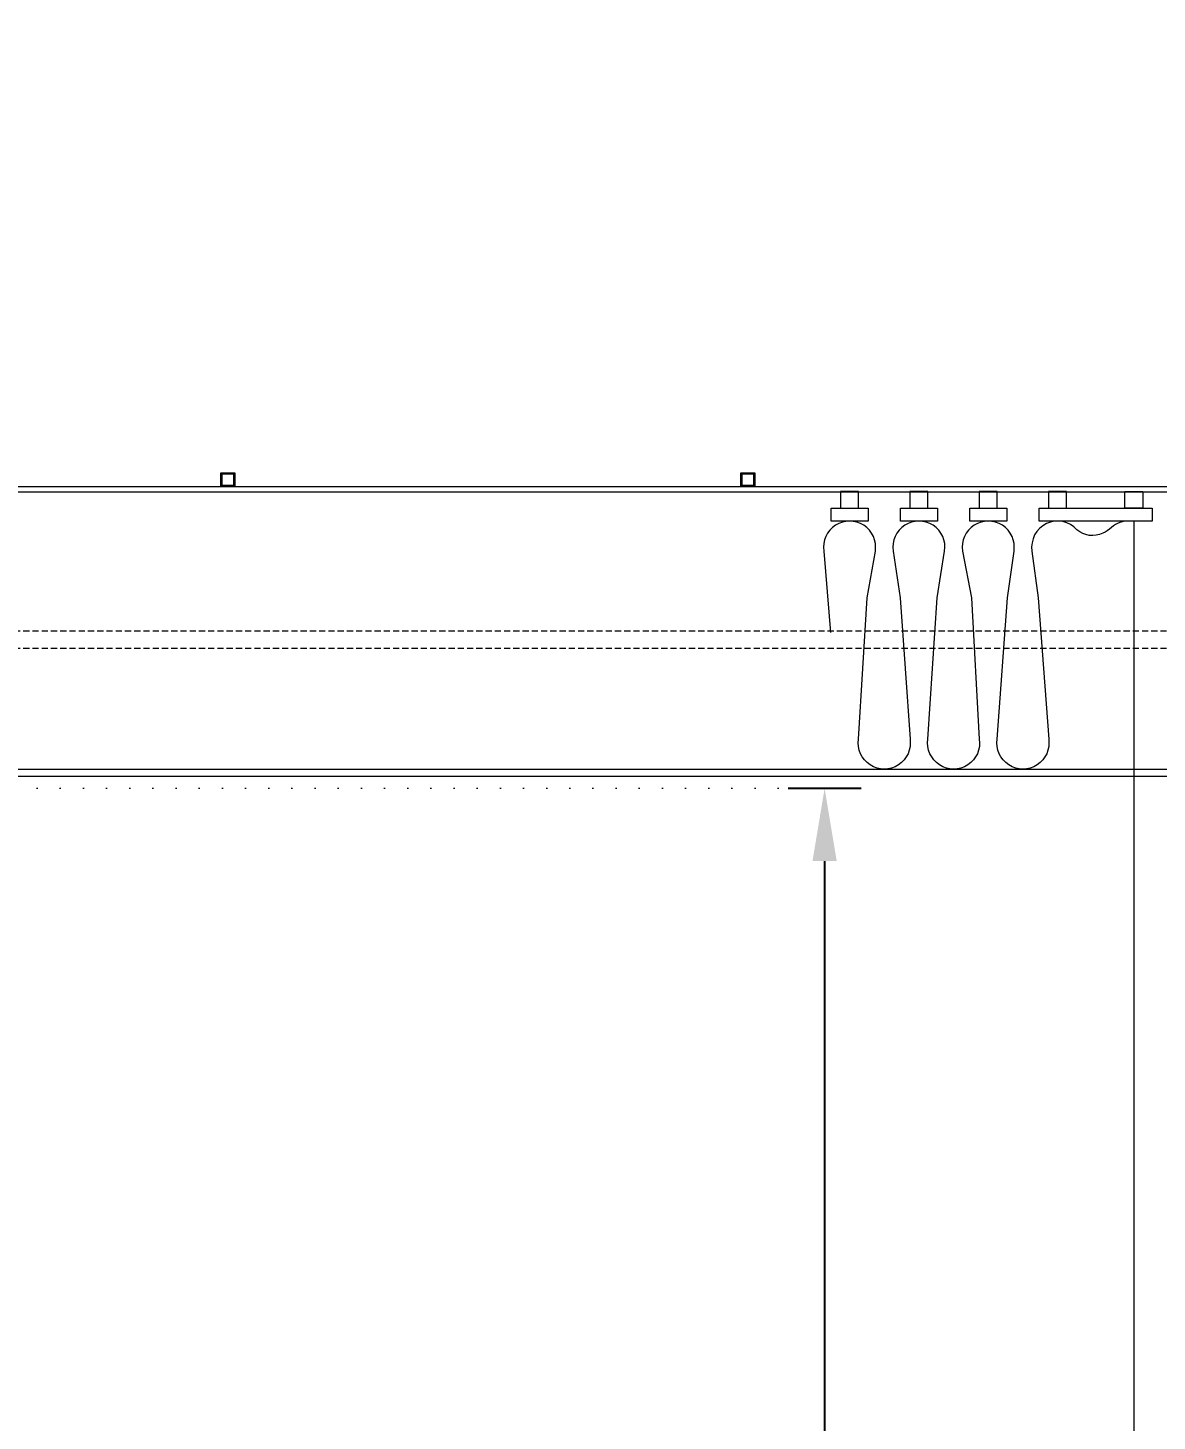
# Model space of a CAD drawing. Header units: millimetres. Extents: x 5227 to 261376, y 53707 to 123566.
# Drawn here: x 76408 to 78735, y 76026 to 78896 of the extents above; entities that cross this region are included whole.
import ezdxf

# ---------------------------------------------------------------- set-up
doc = ezdxf.new("R2010")
doc.units = ezdxf.units.MM
doc.header["$PDMODE"] = 35
doc.header["$PDSIZE"] = -10
doc.linetypes.add('DOT', pattern=[6.35, 0, -6.35])
doc.linetypes.add('HIDDEN', pattern=[9.525, 6.35, -3.175])
doc.layers.get('Defpoints').update_dxf_attribs({"lineweight": 0})
for name, color, linetype, lineweight in [('C-rail', 4, 'Continuous', 0), ('girder', 7, 'Continuous', 0), ('Hidden', 8, 'HIDDEN', 0), ('PV_DIMENTION_SECOND_ROMANS', 7, 'Continuous', 0), ('PV_DOTED LINE', 252, 'DOT', 0)]:
    doc.layers.add(name, color=color, linetype=linetype, lineweight=lineweight)
doc.styles.add('PV_ROMAND', font='romand.shx')
doc.dimstyles.new('PV_1-75_MM', dxfattribs={"dimscale": 75, "dimtxt": 2, "dimasz": 2, "dimexe": 1, "dimexo": 0.625, "dimtad": 0, "dimdec": 0, "dimdsep": 46, "dimtxsty": 'PV_ROMAND', "dimcen": 2.5, "dimadec": 0, "dimazin": 0, "dimtfac": 1, "dimtdec": 0, "dimtmove": 1, "dimatfit": 2, "dimfxl": 1, "dimfxlon": 1, "dimarcsym": 0})
doc.dimstyles.new('PV_1-75_MM_FOOT', dxfattribs={"dimscale": 75, "dimtxt": 2, "dimasz": 2, "dimexe": 1, "dimexo": 0.625, "dimtad": 0, "dimdec": 0, "dimdsep": 46, "dimtxsty": 'PV_ROMAND', "dimcen": 2.5, "dimadec": 0, "dimazin": 0, "dimtfac": 1, "dimtdec": 0, "dimtmove": 1, "dimatfit": 2, "dimfxl": 1, "dimfxlon": 1, "dimarcsym": 0})

# ---------------------------------------------------------------- blocks, each defined once
blk = doc.blocks.new('G$C758F29FE')
at = {"layer": 'C-rail', "color": 250}
for p, q in [((-15150, 550.4), (-15150, 392.7)), ((-15150, 550.4), (-15150, 61.1)), ((-15150, 61.1), (-15150, -5385))]:
    blk.add_line(p, q, dxfattribs=at)
for points in [[(-15753.9, 577.1), (-15716.7, 577.1), (-15716.7, 611.1), (-15753.9, 611.1)], [(-15753.9, 577.1), (-15716.7, 577.1), (-15716.7, 611.1), (-15753.9, 611.1)], [(-15611, 577.1), (-15573.9, 577.1), (-15573.9, 611.1), (-15611, 611.1)], [(-15611, 577.1), (-15573.9, 577.1), (-15573.9, 611.1), (-15611, 611.1)], [(-15468.1, 577.1), (-15431, 577.1), (-15431, 611.1), (-15468.1, 611.1)], [(-15468.1, 577.1), (-15431, 577.1), (-15431, 611.1), (-15468.1, 611.1)], [(-15325.3, 577.1), (-15288.2, 577.1), (-15288.2, 611.1), (-15325.3, 611.1)], [(-15325.3, 577.1), (-15288.2, 577.1), (-15288.2, 611.1), (-15325.3, 611.1)], [(-15131.4, 577.1), (-15168.6, 577.1), (-15168.6, 611.1), (-15131.4, 611.1)], [(-15131.4, 577.1), (-15168.6, 577.1), (-15168.6, 611.1), (-15131.4, 611.1)], [(-15773.4, 577.1), (-15697.2, 577.1), (-15697.2, 550.4), (-15773.4, 550.4)], [(-15773.4, 577.1), (-15697.2, 577.1), (-15697.2, 550.4), (-15773.4, 550.4)], [(-15630.6, 577.1), (-15554.3, 577.1), (-15554.3, 550.4), (-15630.6, 550.4)], [(-15630.6, 577.1), (-15554.3, 577.1), (-15554.3, 550.4), (-15630.6, 550.4)], [(-15487.7, 577.1), (-15411.5, 577.1), (-15411.5, 550.4), (-15487.7, 550.4)], [(-15487.7, 577.1), (-15411.5, 577.1), (-15411.5, 550.4), (-15487.7, 550.4)], [(-15344.8, 577.1), (-15111.9, 577.1), (-15111.9, 550.4), (-15344.8, 550.4)], [(-15344.8, 577.1), (-15111.9, 577.1), (-15111.9, 550.4), (-15344.8, 550.4)]]:
    blk.add_lwpolyline(points, close=True, dxfattribs=at)
for points in [[(-15698.9, 392.7), (-15682.3, 488.7, 1.166667), (-15788.2, 488.7), (-15774.5, 320.8)], [(-15698.9, 392.7), (-15682.3, 488.7, 1.166667), (-15788.2, 488.7), (-15774.5, 320.8)], [(-15555, 392.7), (-15539.5, 488.7, 1.166667), (-15645.4, 488.7), (-15630.9, 392.7)], [(-15555, 392.7), (-15539.5, 488.7, 1.166667), (-15645.4, 488.7), (-15630.9, 392.7)], [(-15409.7, 392.7), (-15396.6, 488.7, 1.166667), (-15502.5, 488.7), (-15484.3, 392.7)], [(-15409.7, 392.7), (-15396.6, 488.7, 1.166667), (-15502.5, 488.7), (-15484.3, 392.7)], [(-15158.3, 550.4, 0.210362), (-15195.7, 537.1, -0.078909), (-15213.9, 525.6, -0.30113), (-15266.9, 532.6, 0.745789), (-15359.7, 488.7), (-15346.8, 392.7)], [(-15158.3, 550.4, 0.210362), (-15195.7, 537.1, -0.078909), (-15213.9, 525.6, -0.30113), (-15266.9, 532.6, 0.745789), (-15359.7, 488.7), (-15346.8, 392.7)], [(-15630.9, 392.7), (-15610.9, 101.4, -1.166667), (-15716.8, 101.4), (-15698.9, 392.7)], [(-15484.3, 392.7), (-15468.1, 101.4, -1.166667), (-15573.9, 101.4), (-15555, 392.7)], [(-15346.8, 392.7), (-15325.2, 101.4, -1.166667), (-15431.1, 101.4), (-15409.7, 392.7)]]:
    blk.add_lwpolyline(points, format="xyb", dxfattribs=at)
at = {"layer": 'girder', "color": 20, "flags": 128}
for points in [[(-17002.1, 621.4), (-17030.7, 621.4), (-17030.7, 650), (-17002.1, 650), (-17002.1, 621.4)], [(-15930.7, 621.4), (-15959.3, 621.4), (-15959.3, 650), (-15930.7, 650), (-15930.7, 621.4)], [(-18851.8, 621.4), (-12180.7, 621.4)], [(-18848.9, 610.7), (-12180.7, 610.7)], [(-19182.4, 39.3), (-12180.7, 39.3)], [(-19191.3, 25), (-12180.7, 25)]]:
    blk.add_lwpolyline(points, dxfattribs=at)
for points in [[(-17004.6, 623.9), (-17028.2, 623.9), (-17028.2, 647.5), (-17004.6, 647.5)], [(-15933.2, 623.9), (-15956.8, 623.9), (-15956.8, 647.5), (-15933.2, 647.5)]]:
    blk.add_lwpolyline(points, close=True, dxfattribs=at)
at = {"layer": 'Hidden', "ltscale": 2}
for points in [[(43.6, 323.6), (-19291, 323.6)], [(43.6, 287.9), (-19291, 287.9)]]:
    blk.add_lwpolyline(points, dxfattribs=at)
blk = doc.blocks.new('*D536')
at = {"layer": 'Defpoints', "color": 0, "transparency": 16777216}
for p in [(95136.2, 83010.5), (95136.2, 77706.4), (73286.2, 73729.5)]:
    blk.add_point(p, dxfattribs=at)
at = {"layer": 'PV_DIMENTION_SECOND_ROMANS', "color": 0, "lineweight": -2, "transparency": 16777216}
for p, q in [((73286.2, 82935.5), (73286.2, 83085.5)), ((95136.2, 82935.5), (95136.2, 83085.5)), ((73436.2, 83010.5), (81728.7, 83010.5)), ((94986.2, 83010.5), (86693.8, 83010.5))]:
    blk.add_line(p, q, dxfattribs=at)
at = {"layer": 'PV_DIMENTION_SECOND_ROMANS', "color": 0, "transparency": 16777216}
for points in [[(73436.2, 83035.5), (73436.2, 82985.5), (73286.2, 83010.5)], [(94986.2, 82985.5), (94986.2, 83035.5), (95136.2, 83010.5)]]:
    blk.add_solid(points, dxfattribs=at)
at = {"layer": 'PV_DIMENTION_SECOND_ROMANS', "color": 0, "transparency": 16777216, "insert": (84211.2, 83010.5), "char_height": 150, "attachment_point": 5, "style": 'PV_ROMAND'}
blk.add_mtext('21850 [71\'-8"] OUT TO OUT STEEL LINE', dxfattribs=at)
blk = doc.blocks.new('*D544')
at = {"layer": 'Defpoints', "color": 0, "transparency": 16777216}
for p in [(74696.2, 77329.5), (74696.2, 70179.5), (78049.6, 70179.5)]:
    blk.add_point(p, dxfattribs=at)
at = {"layer": 'PV_DIMENTION_SECOND_ROMANS', "color": 0, "lineweight": -2, "transparency": 16777216}
for p, q in [((77974.6, 77329.5), (78124.6, 77329.5)), ((78049.6, 77179.5), (78049.6, 75390.7)), ((78049.6, 70329.5), (78049.6, 72118.4)), ((77974.6, 70179.5), (78124.6, 70179.5))]:
    blk.add_line(p, q, dxfattribs=at)
at = {"layer": 'PV_DIMENTION_SECOND_ROMANS', "color": 0, "transparency": 16777216}
for points in [[(78074.6, 77179.5), (78024.6, 77179.5), (78049.6, 77329.5)], [(78024.6, 70329.5), (78074.6, 70329.5), (78049.6, 70179.5)]]:
    blk.add_solid(points, dxfattribs=at)
at = {"layer": 'PV_DIMENTION_SECOND_ROMANS', "color": 0, "transparency": 16777216, "insert": (78049.6, 73754.5), "char_height": 150, "attachment_point": 5, "rotation": 90, "style": 'PV_ROMAND'}
blk.add_mtext('7150 BRACKET TOP HEIGHT', dxfattribs=at)

msp = doc.modelspace()

# ---------------------------------------------------------------- linework, layer by layer
at = {"layer": 'PV_DOTED LINE', "ltscale": 7.5}
msp.add_line((78049.6, 77329.5), (74696.2, 77329.5), dxfattribs=at)

# ---------------------------------------------------------------- block references
at = {"layer": 'PV_DIMENTION_SECOND_ROMANS'}
msp.add_blockref('G$C758F29FE', (93836.4, 77329.5), dxfattribs=at)

# ---------------------------------------------------------------- dimensions: what is measured, and where the dimension line sits
dim = msp.add_linear_dim(base=(95136.2, 83010.5), p1=(73286.2, 73729.5), p2=(95136.2, 77706.4), text='<> OUT TO OUT STEEL LINE', dimstyle='PV_1-75_MM_FOOT', override={"dimtxsty": 'PV_ROMAND'}, dxfattribs=at)
dim.commit()
dim.dimension.update_dxf_attribs({"geometry": '*D536', "text_midpoint": (84211.2, 83010.5)})
dim = msp.add_linear_dim(base=(78049.6, 70179.5), p1=(74696.2, 77329.5), p2=(74696.2, 70179.5), angle=90, text='<> BRACKET TOP HEIGHT', dimstyle='PV_1-75_MM', override={"dimtxsty": 'PV_ROMAND'}, dxfattribs=at)
dim.commit()
dim.dimension.update_dxf_attribs({"geometry": '*D544', "text_midpoint": (78049.6, 73754.5)})

doc.saveas('drawing.dxf')
